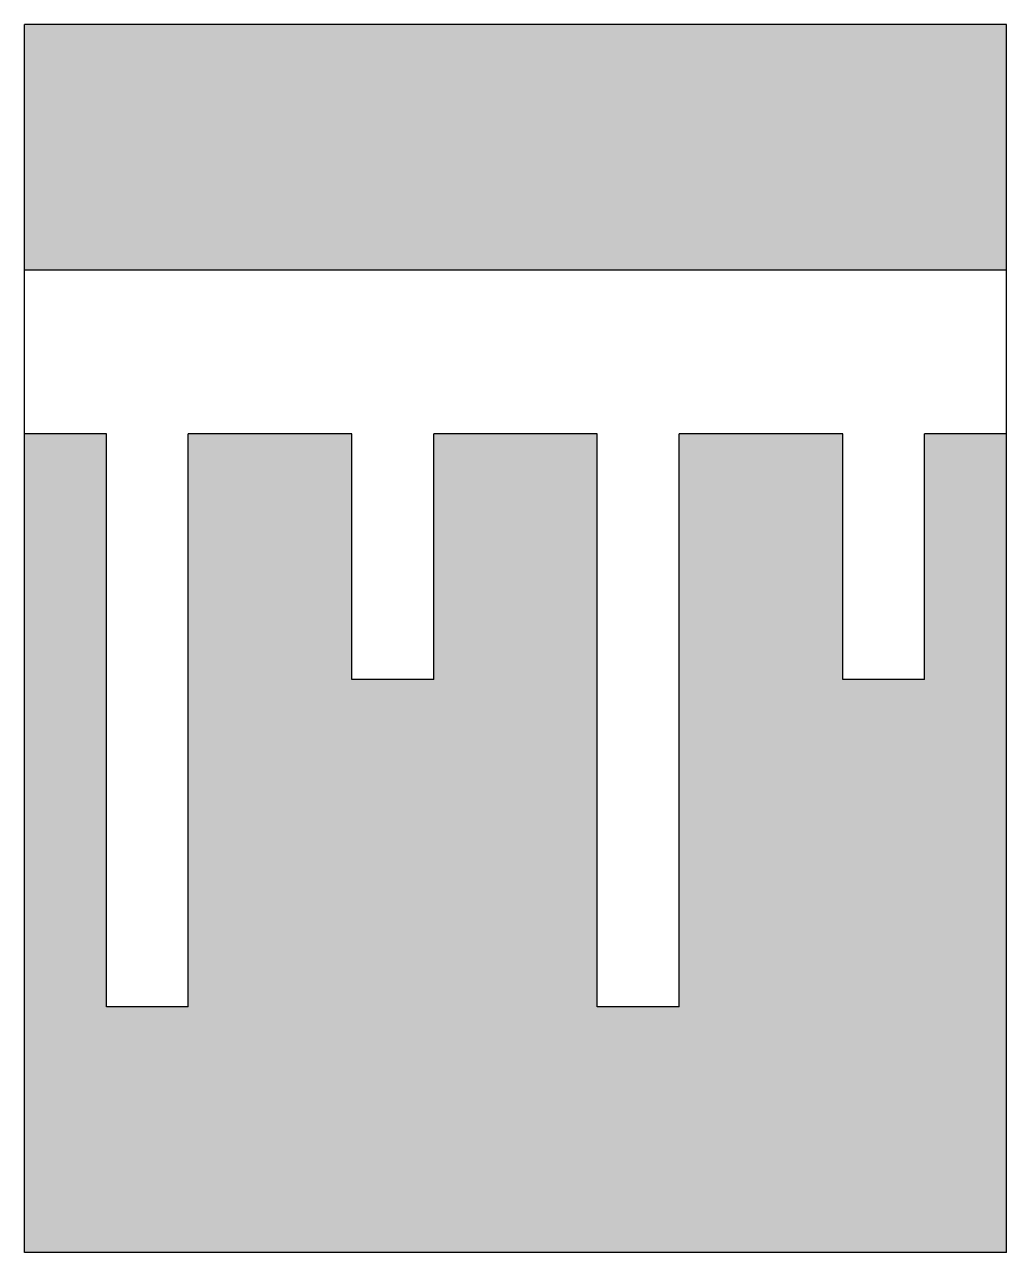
# Model space of a CAD drawing. Header units: metres. Extents: x 0 to 1.2, y 0 to 1.5.
import ezdxf

# ---------------------------------------------------------------- set-up
doc = ezdxf.new("R2010")
doc.units = ezdxf.units.M
doc.header["$LTSCALE"] = 0.2

msp = doc.modelspace()

# ---------------------------------------------------------------- hatches: boundary and pattern name
h = msp.add_hatch(color=254)
h.dxf.hatch_style = 1
h.paths.add_polyline_path([(1.2, 1.5), (0, 1.5), (0, 1.2), (1.2, 1.2)])
h.paths.add_polyline_path([(1, 1), (0.8, 1), (0.8, 0.3), (0.7, 0.3), (0.7, 1), (0.5, 1), (0.5, 0.7), (0.4, 0.7), (0.4, 1), (0.2, 1), (0.2, 0.3), (0.1, 0.3), (0.1, 1), (0, 1), (0, 0), (1.2, 0), (1.2, 1), (1.1, 1), (1.1, 0.7), (1, 0.7)])

# ---------------------------------------------------------------- linework, layer by layer
for p, q in [((1.2, 1.5), (0, 1.5)), ((0, 0), (0, 1.5)), ((1.2, 0), (1.2, 1.5)), ((1.2, 1.2), (0, 1.2)), ((0.1, 1), (0, 1)), ((0.1, 0.3), (0.1, 1)), ((0.2, 0.3), (0.2, 1)), ((0.4, 1), (0.2, 1)), ((0.4, 0.7), (0.4, 1)), ((0.5, 0.7), (0.5, 1)), ((0.7, 1), (0.5, 1)), ((0.7, 0.3), (0.7, 1)), ((0.8, 0.3), (0.8, 1)), ((1, 1), (0.8, 1)), ((1, 0.7), (1, 1)), ((1.2, 1), (1.1, 1)), ((1.1, 0.7), (1.1, 1)), ((0.5, 0.7), (0.4, 0.7)), ((1.1, 0.7), (1, 0.7)), ((0.2, 0.3), (0.1, 0.3)), ((0.8, 0.3), (0.7, 0.3)), ((1.2, 0), (0, 0))]:
    msp.add_line(p, q)

doc.saveas('drawing.dxf')
